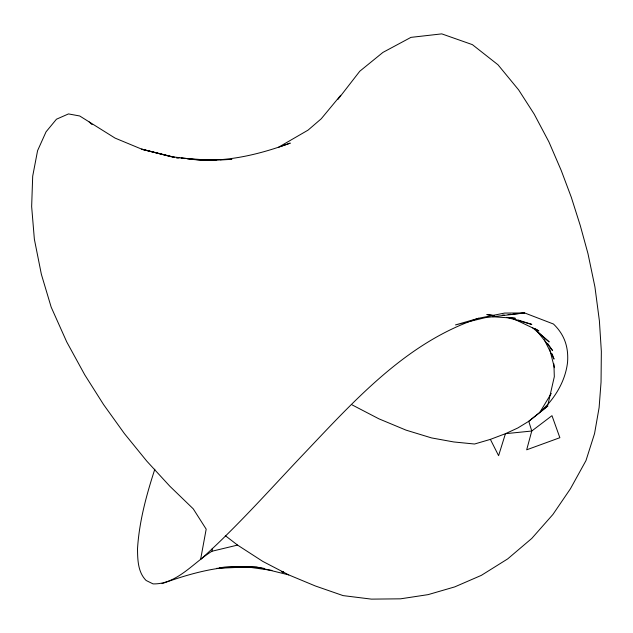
<?xml version="1.0" encoding="UTF-8"?>
<svg xmlns="http://www.w3.org/2000/svg" width="633" height="633" viewBox="0 0 633 633"><rect width="100%" height="100%" fill="white"/><g stroke="black" fill="none" stroke-linecap="round" stroke-linejoin="round"><path stroke-width="0.95" d="M154.824 469.203C146.421 495.061 139.181 521.576 137.511 548.819C137.646 559.801 137.844 572.161 146.112 580.477L153.059 583.895C176.829 584.465 193.2 562.824 211.913 551.256L212.34 548.344M352.162 404.922L378.89 418.817L406.054 430.139L431.516 437.909L453.734 441.953L474.552 444.018L490.377 439.381L505.45 433.684L517.826 427.971L528.769 421.293L539.68 412.613L548.067 404.099L554.318 376.698L553.907 363.912M551.256 393.425L539.68 412.613L547.925 405.872L528.769 421.293L531.76 431.026L526.68 449.81L559.865 437.704L551.976 415.675L531.76 431.026L505.45 433.684L498.598 455.665L490.377 439.381M337.975 99.341L359.781 71.236L382.925 52.412L410.952 37.371L441.771 33.873L472.392 44.642L497.981 64.772L518.649 89.91L534.189 114.106L548.93 141.934L561.265 170.562L571.314 197.29L580.271 225.546L587.986 253.683L594.933 286.963L599.396 320.86L601.35 351.45L601.049 382.079L599.111 407.589L594.553 433.605L585.968 460.602L570.444 488.739L552.91 514.471L531.791 538.414L507.682 558.899L481.333 575.365L454.739 586.894L428.13 594.624L400.515 598.826L371.405 599.127L343.078 595.606L315.321 585.968L288.727 574.899L262.798 561.408L237.549 545.092L225.293 535.653M548.067 404.099C558.361 392.27 565.87 377.743 567.579 362.021C568.616 346.987 564.478 334.62 553.464 324.025L524.638 312.947L504.564 313.074L478.675 318.257L455.499 324.919L485.218 317.663L524.638 312.947L512.952 314.095M340.696 95.282L321.232 118.79L308.057 130.129L278.781 147.085L290.27 143.113C257.481 155.156 222.041 163.599 186.988 158.78M478.675 318.257C405.128 342.643 352.47 402.794 300.604 457.24C267.862 491.865 236.133 527.606 200.606 559.453L206.184 529.156L193.255 508.853L169.866 486.255L146.769 461.101L124.424 433.613L103.598 404.606L84.767 374.855L66.734 341.923L51.186 307.163L41.367 274.303L34.364 239.219L31.65 206.548L32.694 176.172L37.576 150.678L46.051 131.822L56.464 119.21L68.491 113.916L79.711 115.981L115.064 138.097L142.749 149.586L174.455 157.356M162.016 583.65C194.576 571.86 229.771 562.389 264.483 568.466M211.913 551.256L237.549 545.092M219.414 567.848L225.182 567.018L256.816 567.018L288.727 574.899M502.246 315.147L504.192 314.949M508.085 314.569L511.005 314.284M216.541 568.363L247.471 566.954L271.929 570.42M216.32 159.959L209.531 160.196L181.196 158.084M220.197 159.825L231.836 159.413L201.539 160.236L170.744 156.636L141.657 149.127L174.392 157.253M492.434 316.737L515.365 318.296L508.703 317.426M179.242 157.934L176.314 157.72L178.253 157.91M181.165 158.203L185.042 158.59M494.444 315.566L486.84 314.569L493.495 315.495M281.709 571.805L283.663 572.082L281.748 571.726M506.804 317.355L531.807 324.413L517.778 319.902M513.054 318.534L538.841 330.885L534.648 328.392M532.622 327.783L549.207 341.947L537.037 331.091L552.633 350.65L547.577 343.426M89.174 121.979L92.062 124.574M544.285 339.731L554.025 359.117L552.103 353.792M549.61 348.846L554.397 367.71"/></g></svg>
